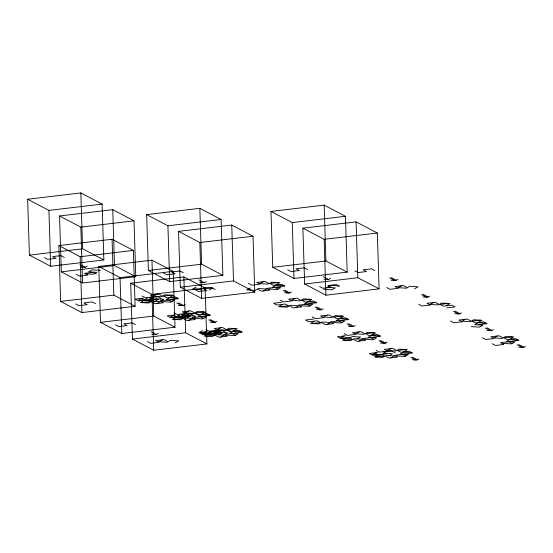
<?xml version="1.0" encoding="UTF-8"?>
<svg xmlns="http://www.w3.org/2000/svg" width="553" height="553" viewBox="0 0 553 553"><rect width="100%" height="100%" fill="white"/><g stroke="black" fill="none" stroke-linecap="round" stroke-linejoin="round"><path stroke-width="0.83" d="M80.593 266.988L85.252 267.293L87.243 266.2M141.955 298.364L138.43 300.293L146.656 300.832L150.181 298.903L158.414 299.436L154.881 301.371M147.319 298.233L143.794 300.161L152.02 300.701L155.545 298.765L163.771 299.304L160.246 301.233M143.891 300.576L140.358 302.505L148.591 303.044L152.116 301.115L160.342 301.648L156.817 303.576M156.997 294.237L153.471 296.166L161.697 296.705L165.223 294.777L173.448 295.309L169.923 297.238M196.225 287.021L192.7 288.949L200.926 289.489L204.451 287.56L212.677 288.092L209.152 290.021M199.598 282.376L204.251 282.68L206.241 281.588M184.965 304.634L182.974 305.726L178.315 305.422M173.863 315.106L170.338 317.035L178.564 317.574L182.096 315.639L190.322 316.178L186.796 318.106M179.227 314.968L175.702 316.897L183.928 317.436L187.453 315.507L195.679 316.04L192.154 317.975M175.799 317.318L172.273 319.247L180.499 319.779L184.025 317.851L192.25 318.39L188.725 320.318M188.905 310.98L185.379 312.908L193.605 313.44L197.131 311.512L205.357 312.051L201.831 313.98M151.716 334.226L156.375 334.53L158.365 333.438M250.26 287.968L246.735 289.896L254.961 290.429L258.493 288.5L266.719 289.039L263.193 290.968M263.373 281.622L259.848 283.558L268.074 284.09L271.599 282.161L279.825 282.694L276.3 284.629M162.306 339.784L158.78 341.713L167.006 342.252L170.531 340.316L178.764 340.855L175.232 342.784M216.873 321.369L214.882 322.461L210.223 322.157M202.536 330.666L199.011 332.595L207.237 333.127L210.762 331.199L218.988 331.738L215.463 333.666M205.771 331.841L202.246 333.77L210.472 334.309L214.004 332.381L222.23 332.913L218.705 334.848M211.135 331.71L207.61 333.639L215.836 334.178L219.361 332.242L227.587 332.782L224.062 334.71M207.707 334.053L204.181 335.982L212.407 336.521L215.933 334.593L224.159 335.125L220.633 337.054M220.813 327.715L217.288 329.643L225.513 330.182L229.039 328.254L237.272 328.786L233.739 330.715M291.341 292.019L289.343 293.111L284.691 292.807M282.168 304.703L278.643 306.632L286.869 307.171L290.401 305.242L298.627 305.774L295.102 307.703M323.92 279.182L328.572 279.479L330.57 278.387M295.281 298.364L291.756 300.293L299.982 300.832L303.507 298.897L311.733 299.436L308.208 301.364M323.249 308.761L321.252 309.853L316.599 309.549M314.076 321.438L310.551 323.374L318.784 323.906L322.309 321.977L330.535 322.517L327.01 324.445M327.189 315.099L323.664 317.035L331.89 317.567L335.415 315.639L343.641 316.171L340.116 318.106M397.718 279.41L395.72 280.495L391.068 280.198M401.658 285.749L398.132 287.678L406.358 288.217L409.884 286.288L418.109 286.82L414.584 288.749M355.157 325.496L353.167 326.588L348.508 326.284M344.056 335.968L340.53 337.897L348.756 338.436L352.282 336.507L360.515 337.04L356.982 338.968M345.991 338.18L342.459 340.109L350.692 340.648L354.217 338.719L362.443 339.252L358.918 341.18M359.097 331.841L355.572 333.77L363.798 334.309L367.323 332.374L375.549 332.913L372.024 334.841M429.626 296.145L427.628 297.238L422.976 296.933M433.566 302.491L430.04 304.42L438.266 304.952L441.792 303.023L450.018 303.562L446.492 305.491M387.065 342.238L385.075 343.33L380.416 343.026M375.964 352.71L372.439 354.639L380.664 355.171L384.197 353.243L392.423 353.782L388.897 355.71M377.899 354.915L374.374 356.851L382.6 357.383L386.125 355.455L394.351 355.994L390.826 357.922M391.006 348.577L387.48 350.505L395.706 351.044L399.231 349.116L407.457 349.648L403.932 351.584M461.534 312.887L459.536 313.973L454.884 313.675M465.474 319.226L461.949 321.155L470.174 321.694L473.7 319.765L481.926 320.298L478.4 322.226M418.974 358.973L416.983 360.065L412.324 359.761M493.442 329.623L491.444 330.715L486.792 330.411M497.382 335.968L493.857 337.897L502.083 338.429L505.608 336.501L513.834 337.04L510.308 338.968M525.35 346.358L523.352 347.45L518.7 347.153M27.65 199.239L80.835 192.935L102.111 204.092L103.867 259.951L50.676 266.256L29.406 255.099L27.65 199.239L48.92 210.403L102.111 204.092M59.558 215.981L112.743 209.67L134.02 220.834L135.775 276.694L82.584 282.998L61.314 271.841L59.558 215.981L80.828 227.138L134.02 220.834M146.649 214.633L199.84 208.322L221.11 219.486L222.866 275.339L169.681 281.65L148.404 270.486L146.649 214.633L167.925 225.79L221.11 219.486M270.977 211.433L324.162 205.128L345.438 216.285L347.187 272.145L294.002 278.449L272.733 267.293L270.977 211.433L292.247 222.589L345.438 216.285M58.888 245.56L112.072 239.255L133.349 250.412L135.105 306.272L81.913 312.576L60.643 301.42L58.888 245.56L80.157 256.716L133.349 250.412M178.557 231.368L231.748 225.064L253.018 236.221L254.774 292.081L201.589 298.385L180.313 287.228L178.557 231.368L199.833 242.525L253.018 236.221M29.406 255.099L82.591 248.795L103.867 259.951M302.885 228.175L356.07 221.864L377.346 233.02L379.102 288.88L325.911 295.191L304.641 284.028L302.885 228.175L324.155 239.331L377.346 233.02M98.773 266.484L151.964 260.173L173.234 271.336L174.99 327.196L121.798 333.5L100.528 322.344L98.773 266.484L120.042 277.641L173.234 271.336M61.314 271.841L114.499 265.53L135.775 276.694M148.404 270.486L201.596 264.182L222.866 275.339M130.681 283.219L183.873 276.915L205.142 288.072L206.898 343.931L153.706 350.236L132.437 339.079L130.681 283.219L151.957 294.383L205.142 288.072M272.733 267.293L325.917 260.988L347.187 272.145M60.643 301.42L113.828 295.108L135.105 306.272M180.313 287.228L233.504 280.924L254.774 292.081M143.621 298.171L135.312 299.152L138.63 300.901L146.946 299.913L150.264 301.655L141.955 302.643M171.859 295.178L163.543 296.159L166.868 297.908L175.177 296.92L178.501 298.661L170.193 299.65M278.228 282.562L269.919 283.551L273.244 285.293L281.553 284.304L284.878 286.046L276.569 287.035M304.641 284.028L357.826 277.724L379.102 288.88M100.528 322.344L153.713 316.033L174.99 327.196M175.529 314.906L167.22 315.894L170.538 317.636L178.854 316.655L182.179 318.397L173.863 319.378M281.906 302.297L273.59 303.279L276.915 305.021L285.23 304.039L288.548 305.781L280.24 306.77M203.767 311.913L195.451 312.901L198.776 314.643L207.092 313.655L210.41 315.404L202.101 316.385M310.136 299.297L301.827 300.286L305.152 302.028L313.461 301.046L316.786 302.788L308.477 303.777M132.437 339.079L185.628 332.775L206.898 343.931M207.437 331.648L199.128 332.63L202.453 334.378L210.762 333.39L214.087 335.132L205.771 336.12M313.814 319.033L305.498 320.021L308.823 321.763L317.139 320.775L320.457 322.523L312.148 323.505M235.675 328.655L227.359 329.636L230.684 331.378L239 330.397L242.318 332.139L234.009 333.127M342.051 316.04L333.736 317.028L337.06 318.77L345.369 317.781L348.694 319.523L340.385 320.512M448.421 303.424L440.112 304.413L443.437 306.155L451.746 305.173L455.071 306.915L446.762 307.897M345.722 335.775L337.413 336.756L340.731 338.498L349.047 337.517L352.365 339.259L344.056 340.247M373.959 332.775L365.644 333.763L368.969 335.505L377.277 334.524L380.602 336.265L372.293 337.254M480.329 320.166L472.02 321.148L475.345 322.897L483.654 321.908L486.979 323.65L478.67 324.639M377.63 352.51L369.321 353.498L372.639 355.24L380.955 354.252L384.28 356.001L375.964 356.982M405.867 349.517L397.552 350.505L400.877 352.247L409.185 351.259L412.51 353.001L404.202 353.989M512.237 336.901L503.928 337.89L507.253 339.632L515.562 338.643L518.887 340.392L510.578 341.374M100.411 270.396L92.178 269.857L88.653 271.786L96.886 272.325L93.353 274.253L85.127 273.714M338.878 285.956L330.653 285.417L327.127 287.353L335.353 287.885L331.828 289.813L323.595 289.281M284.332 285.687L276.106 285.148L272.581 287.083L280.806 287.615L277.281 289.544L269.055 289.012M316.24 302.422L308.014 301.89L304.489 303.818L312.715 304.357L309.189 306.286L300.963 305.747M177.955 298.302L169.73 297.763L166.204 299.691L174.43 300.231L170.905 302.159L162.679 301.62M486.433 323.291L478.207 322.752L474.681 324.68L482.907 325.219L479.382 327.148L471.156 326.616M348.148 319.164L339.922 318.625L336.397 320.56L344.623 321.093L341.097 323.021L332.871 322.489M209.864 315.037L201.638 314.505L198.112 316.434L206.338 316.966L202.813 318.901L194.587 318.362M518.341 340.026L510.115 339.494L506.589 341.422L514.815 341.954L511.29 343.89L503.064 343.351M380.056 335.899L371.83 335.367L368.305 337.295L376.531 337.835L373.005 339.763L364.78 339.224M241.772 331.779L233.546 331.24L230.02 333.169L238.246 333.708L234.721 335.636L226.495 335.097M411.964 352.641L403.738 352.102L400.213 354.038L408.439 354.57L404.914 356.498L396.688 355.966M391.234 277.613L396.218 280.226M423.142 294.348L428.126 296.961M455.05 311.09L460.034 313.703M486.958 327.825L491.949 330.438M518.866 344.567L523.857 347.18M389.575 277.806L394.559 280.419M421.483 294.549L426.467 297.161M453.391 311.284L458.375 313.897M485.299 328.026L490.283 330.639M517.207 344.761L522.191 347.374M374.782 270.583L371.457 268.841L363.148 269.823L366.473 271.571L358.157 272.553L354.839 270.811M406.69 287.318L403.365 285.576L395.056 286.565L398.381 288.307L390.065 289.295L386.747 287.546M438.598 304.06L435.273 302.318L426.964 303.3L430.289 305.049L421.974 306.03L418.656 304.288M470.506 320.795L467.181 319.053L458.872 320.042L462.197 321.784L453.889 322.772L450.564 321.023M502.414 337.537L499.089 335.795L490.781 336.777L494.106 338.519L485.797 339.507L482.472 337.765M512.113 343.51L508.788 341.768L500.479 342.749L503.804 344.491L495.488 345.48L492.163 343.738M323.256 276.694L328.572 279.479M307.634 269.567L304.309 267.825L296 268.806L299.325 270.548L291.009 271.537L287.691 269.795M339.542 286.302L336.217 284.56L327.908 285.548L331.233 287.29L322.924 288.279L319.599 286.53M284.857 290.221L289.848 292.841M316.765 306.963L321.756 309.576M348.673 323.699L353.664 326.318M380.582 340.441L385.572 343.054M412.497 357.176L417.48 359.796M283.198 290.422L288.182 293.035M315.106 307.157L320.09 309.777M347.014 323.899L351.998 326.512M378.923 340.634L383.906 343.254M410.831 357.376L415.815 359.989M268.405 283.198L265.081 281.449L256.772 282.438L260.097 284.18L251.788 285.168L248.463 283.426M300.314 299.933L296.989 298.191L288.68 299.173L292.005 300.922L283.696 301.903L280.371 300.161M332.222 316.675L328.897 314.927L320.588 315.915L323.913 317.657L315.604 318.646L312.279 316.904M364.13 333.411L360.805 331.669L352.496 332.65L355.821 334.399L347.512 335.381L344.187 333.639M396.038 350.153L392.713 348.404L384.404 349.392L387.729 351.134L379.42 352.123L376.095 350.381M278.104 289.171L274.779 287.422L266.47 288.41L269.788 290.152L261.479 291.141L258.154 289.392M310.012 305.906L306.687 304.164L298.378 305.145L301.703 306.894L293.387 307.876L290.062 306.134M341.92 322.648L338.595 320.899L330.286 321.887L333.611 323.629L325.295 324.618L321.977 322.869M373.828 339.383L370.503 337.641L362.194 338.623L365.519 340.372L357.203 341.353L353.885 339.611M405.736 356.125L402.411 354.376L394.102 355.365L397.427 357.107L389.112 358.095L385.794 356.346M395.208 352.869L391.883 351.12L383.575 352.109L386.893 353.851L378.584 354.839L375.259 353.091M198.935 279.887L204.251 282.68M183.313 272.767L179.988 271.018L171.679 272.007L174.997 273.749L166.688 274.737L163.363 272.988M215.221 289.502L211.896 287.76L203.587 288.742L206.905 290.491L198.596 291.472L195.271 289.731M178.481 302.837L183.472 305.45M210.396 319.579L215.38 322.192M176.822 303.037L181.806 305.65M208.73 319.772L213.714 322.385M162.029 295.807L158.704 294.065L150.395 295.053L153.72 296.795L145.411 297.784L142.086 296.035M193.937 312.549L190.612 310.807L182.303 311.788L185.628 313.53L177.319 314.519L173.995 312.777M225.845 329.284L222.527 327.542L214.211 328.53L217.536 330.272L209.228 331.254L205.903 329.512M198.465 315.127L195.147 313.385L186.831 314.374L190.156 316.116L181.847 317.097L178.522 315.355M230.373 331.869L227.055 330.127L218.739 331.109L222.064 332.851L213.755 333.839L210.43 332.097M171.727 301.779L168.402 300.037L160.094 301.026L163.418 302.768L155.103 303.749L151.785 302.007M203.635 318.521L200.31 316.779L192.002 317.761L195.327 319.503L187.011 320.491L183.693 318.749M235.543 335.256L232.219 333.514L223.91 334.503L227.235 336.245L218.926 337.226L215.601 335.484M161.2 298.523L157.875 296.781L149.566 297.77L152.884 299.512L144.575 300.493L141.25 298.751M193.108 315.265L189.783 313.523L181.474 314.505L184.792 316.247L176.483 317.235L173.158 315.493M225.016 332L221.691 330.259L213.382 331.247L216.707 332.989L208.391 333.971L205.066 332.229M79.929 264.5L85.252 267.293M64.307 257.373L60.982 255.631L52.673 256.613L55.998 258.362L47.689 259.343L44.364 257.601M96.215 274.115L92.89 272.366L84.581 273.355L87.906 275.097L79.597 276.085L76.273 274.343M151.052 331.745L156.375 334.53M95.545 303.694L92.22 301.952L83.911 302.933L87.236 304.675L78.927 305.664L75.602 303.922M135.43 324.618L132.105 322.869L123.796 323.858L127.121 325.599L118.812 326.588L115.487 324.846M167.338 341.353L164.02 339.611L155.704 340.593L159.029 342.342L150.72 343.323L147.395 341.581M356.07 221.864L357.826 277.724M324.162 205.128L325.917 260.988M324.155 239.331L325.911 295.191M292.247 222.589L294.002 278.449M231.748 225.064L233.504 280.924M199.84 208.322L201.596 264.182M199.833 242.525L201.589 298.385M183.873 276.915L185.628 332.775M167.925 225.79L169.681 281.65M151.964 260.173L153.713 316.033M151.957 294.383L153.706 350.236M120.042 277.641L121.798 333.5M112.743 209.67L114.499 265.53M112.072 239.255L113.828 295.108M80.835 192.935L82.591 248.795M80.828 227.138L82.584 282.998M80.157 256.716L81.913 312.576M48.92 210.403L50.676 266.256"/></g></svg>
